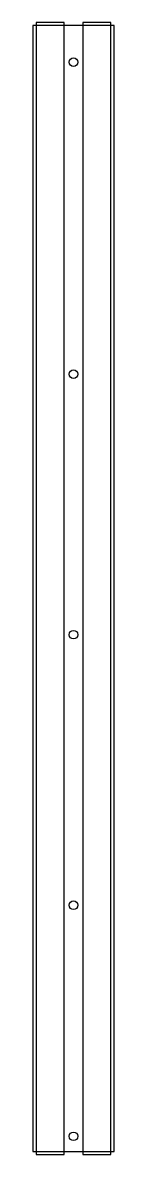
# Model space of a CAD drawing. Extents: x 0 to 81, y -3 to 1126.
import ezdxf

# ---------------------------------------------------------------- set-up
doc = ezdxf.new("R2010")
doc.units = 0
doc.layers.get('0').update_dxf_attribs({"linetype": 'CONTINUOUS'})

msp = doc.modelspace()

# ---------------------------------------------------------------- linework, layer by layer
for points in [[(0, 0), (81, 0), (81, 1123.14), (0, 1123.14)], [(3.25, -3), (31.25, -3), (31.25, 1126.14), (3.25, 1126.14)], [(49.75, -3), (77.75, -3), (77.75, 1126.14), (49.75, 1126.14)]]:
    msp.add_lwpolyline(points, close=True)
for centre in [(40.5, 1086.78), (40.5, 775.5), (40.5, 515.5), (40.5, 245.5), (40.5, 15)]:
    msp.add_circle(centre, 4.3)

doc.saveas('drawing.dxf')
